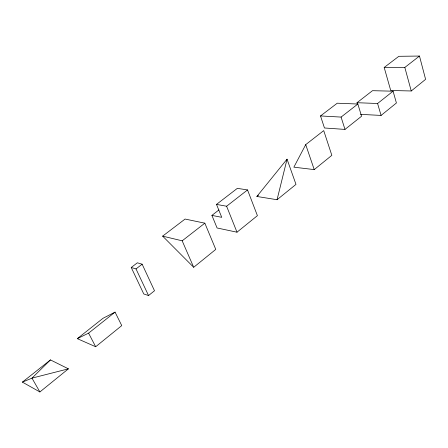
<?xml version="1.0" encoding="UTF-8"?>
<svg xmlns="http://www.w3.org/2000/svg" width="448" height="448" viewBox="0 0 448 448"><rect width="100%" height="100%" fill="white"/><g stroke="black" fill="none" stroke-linecap="round" stroke-linejoin="round"><path stroke-width="0.67" d="M277.06 199.73L287.045 159.169L295.988 184.386L277.06 199.73L256.872 196.465L287.045 159.169L286.418 160.412M305.721 144.626L293.866 167.171L314.233 169.602L331.834 155.338L323.719 130.609L305.721 144.626L314.233 169.602M50.45 359.912L31.976 378.134L22.4 382.127L39.883 391.955L68.404 368.838L50.45 359.912L22.4 382.127M95.665 346.746L121.755 325.601L115.058 312.116L103.034 318.276L77.302 338.649L95.665 346.746L88.592 333.144L115.058 312.116M193.693 267.294L215.774 249.402L204.842 223.177L185.086 219.05L162.646 236.13L193.693 267.294L182.179 240.822L162.646 236.13M236.998 232.198L257.41 215.656L247.537 189.935L237.35 188.35L216.502 204.4L221.743 217.325L211.91 215.393L217.078 227.976L236.998 232.198L226.61 206.231L216.502 204.4M360.562 114.363L381.08 115.422L396.413 102.995L393.075 91.196L372.49 90.686L357.011 102.71L357.403 104.003M411.242 90.978L425.6 79.341L419.474 56.045L398.843 56.308L384.188 67.469L390.723 90.485L411.242 90.978L404.83 67.452L419.474 56.045M148.54 295.546L154.504 290.752L142.139 264.191L137.346 262.808L131.236 267.495L143.758 293.955L148.54 295.546L136.013 268.923L131.236 267.495M344.982 129.41L361.564 116.234L357.851 104.031L337.243 103.208L320.516 115.942L324.458 127.988L344.982 129.41L341.085 117.085L320.516 115.942M357.011 102.71L377.586 103.499L393.075 91.196M256.872 196.465L258.485 195.188M182.179 240.822L204.842 223.177M226.61 206.231L247.537 189.935M341.085 117.085L357.851 104.031M211.91 215.393L218.926 209.944M136.013 268.923L142.139 264.191M77.302 338.649L88.592 333.144M68.404 368.838L31.976 378.134L39.883 391.955M384.188 67.469L404.83 67.452M377.586 103.499L381.08 115.422"/></g></svg>
